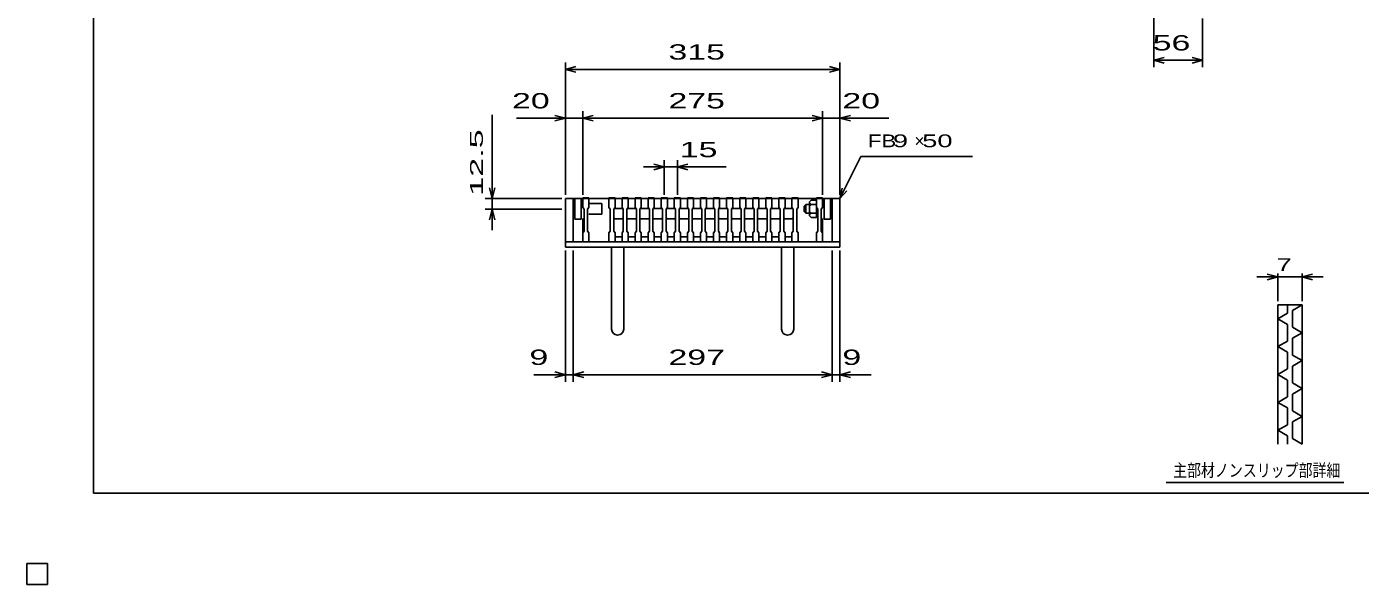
# Model space of a CAD drawing. Units: millimetres, scale not verified. Extents: x -1456 to 1389, y -1026 to 839.
# Drawn here: x -1456 to 74, y -1026 to -386 of the extents above; entities that cross this region are included whole.
import ezdxf
from ezdxf.enums import TextEntityAlignment as Align

# ---------------------------------------------------------------- set-up
doc = ezdxf.new("R2010")
doc.units = ezdxf.units.MM
doc.header["$LTSCALE"] = 8
for name, color, linetype, lineweight in [('0_2', 150, 'Continuous', 25), ('16', 3, 'Continuous', 25), ('19', 6, 'Continuous', 25), ('22', 4, 'Continuous', 25), ('32', 4, 'Continuous', 25)]:
    doc.layers.add(name, color=color, linetype=linetype, lineweight=lineweight)
doc.styles.add('ベクトル', font='')
doc.styles.get('ベクトル').set_extended_font_data('ベクトル')

msp = doc.modelspace()

# ---------------------------------------------------------------- linework, layer by layer
at = {"layer": '0_2'}
for p, q in [((-1379.2, -921.2), (-1379.2, 838.8)), ((1388.8, -921.2), (-1379.2, -921.2))]:
    msp.add_line(p, q, dxfattribs=at)
at = {"layer": '16'}
for p, q in [((-818, -583), (-818, -582.3)), ((-818, -582.3), (-811, -582.3)), ((-818, -583), (-818, -593.5)), ((-811, -583), (-818, -583)), ((-818, -583), (-818, -594)), ((-818, -583), (-543, -583)), ((-818, -593.5), (-816.5, -595.5)), ((-816.5, -595.5), (-816.5, -620.5)), ((-812.5, -595.5), (-811, -593.5)), ((-812.5, -620.5), (-812.5, -595.5)), ((-811, -582.3), (-811, -583)), ((-811, -593.5), (-811, -583)), ((-811, -583), (-788, -583)), ((-788, -583), (-788, -582.3)), ((-788, -582.3), (-781, -582.3)), ((-788, -583), (-788, -593.5)), ((-781, -583), (-788, -583)), ((-788, -593.5), (-786.5, -595.5)), ((-786.5, -595.5), (-786.5, -620.5)), ((-782.5, -595.5), (-781, -593.5)), ((-782.5, -595.5), (-781.5, -594.5)), ((-782.5, -620.5), (-782.5, -595.5)), ((-781.5, -594.5), (-772.5, -594.5)), ((-781, -582.3), (-781, -583)), ((-781, -593.5), (-781, -583)), ((-773, -583), (-773, -582.3)), ((-773, -582.3), (-766, -582.3)), ((-773, -583), (-773, -593.5)), ((-766, -583), (-773, -583)), ((-773, -593.5), (-771.5, -595.5)), ((-772.5, -594.5), (-771.5, -595.5)), ((-771.5, -595.5), (-771.5, -620.5)), ((-767.5, -595.5), (-766, -593.5)), ((-767.5, -595.5), (-766.5, -594.5)), ((-767.5, -620.5), (-767.5, -595.5)), ((-766.5, -594.5), (-757.5, -594.5)), ((-766, -582.3), (-766, -583)), ((-766, -593.5), (-766, -583)), ((-758, -583), (-758, -582.3)), ((-758, -582.3), (-751, -582.3)), ((-758, -583), (-758, -593.5)), ((-751, -583), (-758, -583)), ((-758, -593.5), (-756.5, -595.5)), ((-757.5, -594.5), (-756.5, -595.5)), ((-756.5, -595.5), (-756.5, -620.5)), ((-752.5, -595.5), (-751, -593.5)), ((-752.5, -595.5), (-751.5, -594.5)), ((-752.5, -620.5), (-752.5, -595.5)), ((-751.5, -594.5), (-742.5, -594.5)), ((-751, -582.3), (-751, -583)), ((-751, -593.5), (-751, -583)), ((-743, -583), (-743, -582.3)), ((-743, -582.3), (-736, -582.3)), ((-743, -583), (-743, -593.5)), ((-736, -583), (-743, -583)), ((-743, -593.5), (-741.5, -595.5)), ((-742.5, -594.5), (-741.5, -595.5)), ((-741.5, -595.5), (-741.5, -620.5)), ((-737.5, -595.5), (-736, -593.5)), ((-737.5, -595.5), (-736.5, -594.5)), ((-737.5, -620.5), (-737.5, -595.5)), ((-736.5, -594.5), (-727.5, -594.5)), ((-736, -582.3), (-736, -583)), ((-736, -593.5), (-736, -583)), ((-728, -583), (-728, -582.3)), ((-728, -582.3), (-721, -582.3)), ((-728, -583), (-728, -593.5)), ((-721, -583), (-728, -583)), ((-728, -593.5), (-726.5, -595.5)), ((-727.5, -594.5), (-726.5, -595.5)), ((-726.5, -595.5), (-726.5, -620.5)), ((-722.5, -595.5), (-721, -593.5)), ((-722.5, -595.5), (-721.5, -594.5)), ((-722.5, -620.5), (-722.5, -595.5)), ((-721.5, -594.5), (-712.5, -594.5)), ((-721, -582.3), (-721, -583)), ((-721, -593.5), (-721, -583)), ((-713, -583), (-713, -582.3)), ((-713, -582.3), (-706, -582.3)), ((-713, -583), (-713, -593.5)), ((-706, -583), (-713, -583)), ((-713, -593.5), (-711.5, -595.5)), ((-712.5, -594.5), (-711.5, -595.5)), ((-711.5, -595.5), (-711.5, -620.5)), ((-707.5, -595.5), (-706, -593.5)), ((-707.5, -595.5), (-706.5, -594.5)), ((-707.5, -620.5), (-707.5, -595.5)), ((-706.5, -594.5), (-697.5, -594.5)), ((-706, -582.3), (-706, -583)), ((-706, -593.5), (-706, -583)), ((-698, -583), (-698, -582.3)), ((-698, -582.3), (-691, -582.3)), ((-698, -583), (-698, -593.5)), ((-691, -583), (-698, -583)), ((-698, -593.5), (-696.5, -595.5)), ((-697.5, -594.5), (-696.5, -595.5)), ((-696.5, -595.5), (-696.5, -620.5)), ((-692.5, -595.5), (-691, -593.5)), ((-692.5, -595.5), (-691.5, -594.5)), ((-692.5, -620.5), (-692.5, -595.5)), ((-691.5, -594.5), (-682.5, -594.5)), ((-691, -582.3), (-691, -583)), ((-691, -593.5), (-691, -583)), ((-683, -583), (-683, -582.3)), ((-683, -582.3), (-676, -582.3)), ((-683, -583), (-683, -593.5)), ((-676, -583), (-683, -583)), ((-683, -593.5), (-681.5, -595.5)), ((-682.5, -594.5), (-681.5, -595.5)), ((-681.5, -595.5), (-681.5, -620.5)), ((-677.5, -595.5), (-676, -593.5)), ((-677.5, -595.5), (-676.5, -594.5)), ((-677.5, -620.5), (-677.5, -595.5)), ((-676.5, -594.5), (-667.5, -594.5)), ((-676, -582.3), (-676, -583)), ((-676, -593.5), (-676, -583)), ((-668, -583), (-668, -582.3)), ((-668, -582.3), (-661, -582.3)), ((-668, -583), (-668, -593.5)), ((-661, -583), (-668, -583)), ((-668, -593.5), (-666.5, -595.5)), ((-667.5, -594.5), (-666.5, -595.5)), ((-666.5, -595.5), (-666.5, -620.5)), ((-662.5, -595.5), (-661, -593.5)), ((-662.5, -595.5), (-661.5, -594.5)), ((-662.5, -620.5), (-662.5, -595.5)), ((-661.5, -594.5), (-652.5, -594.5)), ((-661, -582.3), (-661, -583)), ((-661, -593.5), (-661, -583)), ((-653, -583), (-653, -582.3)), ((-653, -582.3), (-646, -582.3)), ((-653, -583), (-653, -593.5)), ((-646, -583), (-653, -583)), ((-653, -593.5), (-651.5, -595.5)), ((-652.5, -594.5), (-651.5, -595.5)), ((-651.5, -595.5), (-651.5, -620.5)), ((-647.5, -595.5), (-646, -593.5)), ((-647.5, -595.5), (-646.5, -594.5)), ((-647.5, -620.5), (-647.5, -595.5)), ((-646.5, -594.5), (-637.5, -594.5)), ((-646, -582.3), (-646, -583)), ((-646, -593.5), (-646, -583)), ((-638, -583), (-638, -582.3)), ((-638, -582.3), (-631, -582.3)), ((-638, -583), (-638, -593.5)), ((-631, -583), (-638, -583)), ((-638, -593.5), (-636.5, -595.5)), ((-637.5, -594.5), (-636.5, -595.5)), ((-636.5, -595.5), (-636.5, -620.5)), ((-632.5, -595.5), (-631, -593.5)), ((-632.5, -595.5), (-631.5, -594.5)), ((-632.5, -620.5), (-632.5, -595.5)), ((-631.5, -594.5), (-622.5, -594.5)), ((-631, -582.3), (-631, -583)), ((-631, -593.5), (-631, -583)), ((-623, -583), (-623, -582.3)), ((-623, -582.3), (-616, -582.3)), ((-623, -583), (-623, -593.5)), ((-616, -583), (-623, -583)), ((-623, -593.5), (-621.5, -595.5)), ((-622.5, -594.5), (-621.5, -595.5)), ((-621.5, -595.5), (-621.5, -620.5)), ((-617.5, -595.5), (-616, -593.5)), ((-617.5, -595.5), (-616.5, -594.5)), ((-617.5, -620.5), (-617.5, -595.5)), ((-616.5, -594.5), (-607.5, -594.5)), ((-616, -582.3), (-616, -583)), ((-616, -593.5), (-616, -583)), ((-608, -583), (-608, -582.3)), ((-608, -582.3), (-601, -582.3)), ((-608, -583), (-608, -593.5)), ((-601, -583), (-608, -583)), ((-608, -593.5), (-606.5, -595.5)), ((-607.5, -594.5), (-606.5, -595.5)), ((-606.5, -595.5), (-606.5, -620.5)), ((-602.5, -595.5), (-601, -593.5)), ((-602.5, -595.5), (-601.5, -594.5)), ((-602.5, -620.5), (-602.5, -595.5)), ((-601.5, -594.5), (-592.5, -594.5)), ((-601, -582.3), (-601, -583)), ((-601, -593.5), (-601, -583)), ((-593, -583), (-593, -582.3)), ((-593, -582.3), (-586, -582.3)), ((-593, -583), (-593, -593.5)), ((-586, -583), (-593, -583)), ((-593, -593.5), (-591.5, -595.5)), ((-592.5, -594.5), (-591.5, -595.5)), ((-591.5, -595.5), (-591.5, -620.5)), ((-587.5, -595.5), (-586, -593.5)), ((-587.5, -595.5), (-586.5, -594.5)), ((-587.5, -620.5), (-587.5, -595.5)), ((-586.5, -594.5), (-577.5, -594.5)), ((-586, -582.3), (-586, -583)), ((-586, -593.5), (-586, -583)), ((-578, -583), (-578, -582.3)), ((-578, -582.3), (-571, -582.3)), ((-578, -583), (-578, -593.5)), ((-571, -583), (-578, -583)), ((-578, -593.5), (-576.5, -595.5)), ((-577.5, -594.5), (-576.5, -595.5)), ((-576.5, -595.5), (-576.5, -620.5)), ((-572.5, -595.5), (-571, -593.5)), ((-572.5, -620.5), (-572.5, -595.5)), ((-571, -582.3), (-571, -583)), ((-571, -593.5), (-571, -583)), ((-571, -583), (-550, -583)), ((-550, -583), (-550, -582.3)), ((-550, -582.3), (-543, -582.3)), ((-550, -583), (-550, -593.5)), ((-543, -583), (-550, -583)), ((-550, -593.5), (-548.5, -595.5)), ((-548.5, -595.5), (-548.5, -620.5)), ((-544.5, -595.5), (-543, -593.5)), ((-544.5, -620.5), (-544.5, -595.5)), ((-543, -582.3), (-543, -583)), ((-543, -593.5), (-543, -583)), ((-543, -594), (-543, -583)), ((-818, -606), (-818, -627)), ((-781.5, -606.5), (-782.5, -605.5)), ((-781.5, -606.5), (-772.5, -606.5)), ((-772.5, -606.5), (-771.5, -605.5)), ((-766.5, -606.5), (-767.5, -605.5)), ((-766.5, -606.5), (-757.5, -606.5)), ((-757.5, -606.5), (-756.5, -605.5)), ((-751.5, -606.5), (-752.5, -605.5)), ((-751.5, -606.5), (-742.5, -606.5)), ((-742.5, -606.5), (-741.5, -605.5)), ((-736.5, -606.5), (-737.5, -605.5)), ((-736.5, -606.5), (-727.5, -606.5)), ((-727.5, -606.5), (-726.5, -605.5)), ((-721.5, -606.5), (-722.5, -605.5)), ((-721.5, -606.5), (-712.5, -606.5)), ((-712.5, -606.5), (-711.5, -605.5)), ((-706.5, -606.5), (-707.5, -605.5)), ((-706.5, -606.5), (-697.5, -606.5)), ((-697.5, -606.5), (-696.5, -605.5)), ((-691.5, -606.5), (-692.5, -605.5)), ((-691.5, -606.5), (-682.5, -606.5)), ((-682.5, -606.5), (-681.5, -605.5)), ((-676.5, -606.5), (-677.5, -605.5)), ((-676.5, -606.5), (-667.5, -606.5)), ((-667.5, -606.5), (-666.5, -605.5)), ((-661.5, -606.5), (-662.5, -605.5)), ((-661.5, -606.5), (-652.5, -606.5)), ((-652.5, -606.5), (-651.5, -605.5)), ((-646.5, -606.5), (-647.5, -605.5)), ((-646.5, -606.5), (-637.5, -606.5)), ((-637.5, -606.5), (-636.5, -605.5)), ((-631.5, -606.5), (-632.5, -605.5)), ((-631.5, -606.5), (-622.5, -606.5)), ((-622.5, -606.5), (-621.5, -605.5)), ((-616.5, -606.5), (-617.5, -605.5)), ((-616.5, -606.5), (-607.5, -606.5)), ((-607.5, -606.5), (-606.5, -605.5)), ((-601.5, -606.5), (-602.5, -605.5)), ((-601.5, -606.5), (-592.5, -606.5)), ((-592.5, -606.5), (-591.5, -605.5)), ((-586.5, -606.5), (-587.5, -605.5)), ((-586.5, -606.5), (-577.5, -606.5)), ((-577.5, -606.5), (-576.5, -605.5)), ((-543, -627), (-543, -606)), ((-816.5, -620.5), (-818, -622.5)), ((-818, -622.5), (-818, -633)), ((-811, -622.5), (-812.5, -620.5)), ((-811, -633), (-811, -622.5)), ((-786.5, -620.5), (-788, -622.5)), ((-788, -622.5), (-788, -633)), ((-781, -622.5), (-782.5, -620.5)), ((-781, -633), (-781, -622.5)), ((-781, -627), (-773, -627)), ((-771.5, -620.5), (-773, -622.5)), ((-773, -622.5), (-773, -633)), ((-766, -622.5), (-767.5, -620.5)), ((-766, -633), (-766, -622.5)), ((-766, -627), (-758, -627)), ((-756.5, -620.5), (-758, -622.5)), ((-758, -622.5), (-758, -633)), ((-751, -622.5), (-752.5, -620.5)), ((-751, -633), (-751, -622.5)), ((-751, -627), (-743, -627)), ((-741.5, -620.5), (-743, -622.5)), ((-743, -622.5), (-743, -633)), ((-736, -622.5), (-737.5, -620.5)), ((-736, -633), (-736, -622.5)), ((-736, -627), (-728, -627)), ((-726.5, -620.5), (-728, -622.5)), ((-728, -622.5), (-728, -633)), ((-721, -622.5), (-722.5, -620.5)), ((-721, -633), (-721, -622.5)), ((-721, -627), (-713, -627)), ((-711.5, -620.5), (-713, -622.5)), ((-713, -622.5), (-713, -633)), ((-706, -622.5), (-707.5, -620.5)), ((-706, -633), (-706, -622.5)), ((-706, -627), (-698, -627)), ((-696.5, -620.5), (-698, -622.5)), ((-698, -622.5), (-698, -633)), ((-691, -622.5), (-692.5, -620.5)), ((-691, -633), (-691, -622.5)), ((-691, -627), (-683, -627)), ((-681.5, -620.5), (-683, -622.5)), ((-683, -622.5), (-683, -633)), ((-676, -622.5), (-677.5, -620.5)), ((-676, -633), (-676, -622.5)), ((-676, -627), (-668, -627)), ((-666.5, -620.5), (-668, -622.5)), ((-668, -622.5), (-668, -633)), ((-661, -622.5), (-662.5, -620.5)), ((-661, -633), (-661, -622.5)), ((-661, -627), (-653, -627)), ((-651.5, -620.5), (-653, -622.5)), ((-653, -622.5), (-653, -633)), ((-646, -622.5), (-647.5, -620.5)), ((-646, -633), (-646, -622.5)), ((-646, -627), (-638, -627)), ((-636.5, -620.5), (-638, -622.5)), ((-638, -622.5), (-638, -633)), ((-631, -622.5), (-632.5, -620.5)), ((-631, -633), (-631, -622.5)), ((-631, -627), (-623, -627)), ((-621.5, -620.5), (-623, -622.5)), ((-623, -622.5), (-623, -633)), ((-616, -622.5), (-617.5, -620.5)), ((-616, -633), (-616, -622.5)), ((-616, -627), (-608, -627)), ((-606.5, -620.5), (-608, -622.5)), ((-608, -622.5), (-608, -633)), ((-601, -622.5), (-602.5, -620.5)), ((-601, -633), (-601, -622.5)), ((-601, -627), (-593, -627)), ((-591.5, -620.5), (-593, -622.5)), ((-593, -622.5), (-593, -633)), ((-586, -622.5), (-587.5, -620.5)), ((-586, -633), (-586, -622.5)), ((-586, -627), (-578, -627)), ((-576.5, -620.5), (-578, -622.5)), ((-578, -622.5), (-578, -633)), ((-571, -622.5), (-572.5, -620.5)), ((-571, -633), (-571, -622.5)), ((-548.5, -620.5), (-550, -622.5)), ((-550, -622.5), (-550, -633)), ((-543, -622.5), (-544.5, -620.5)), ((-543, -633), (-543, -622.5)), ((-818, -633), (-811, -633)), ((-788, -633), (-781, -633)), ((-773, -633), (-766, -633)), ((-758, -633), (-751, -633)), ((-743, -633), (-736, -633)), ((-728, -633), (-721, -633)), ((-713, -633), (-706, -633)), ((-698, -633), (-691, -633)), ((-683, -633), (-676, -633)), ((-668, -633), (-661, -633)), ((-653, -633), (-646, -633)), ((-638, -633), (-631, -633)), ((-623, -633), (-616, -633)), ((-608, -633), (-601, -633)), ((-593, -633), (-586, -633)), ((-578, -633), (-571, -633)), ((-550, -633), (-543, -633)), ((-1432, -1002), (-1456, -1002)), ((-1456, -1002), (-1456, -1026)), ((-1432, -1002), (-1456, -1002)), ((-1456, -1002), (-1456, -1026)), ((-1432, -1002), (-1456, -1002)), ((-1456, -1002), (-1456, -1026)), ((-1432, -1002), (-1456, -1002)), ((-1456, -1002), (-1456, -1026)), ((-1432, -1002), (-1456, -1002)), ((-1456, -1002), (-1456, -1026)), ((-1432, -1026), (-1432, -1002)), ((-1432, -1026), (-1432, -1002)), ((-1432, -1026), (-1432, -1002)), ((-1432, -1026), (-1432, -1002)), ((-1432, -1026), (-1432, -1002)), ((-1456, -1026), (-1432, -1026)), ((-1456, -1026), (-1432, -1026)), ((-1456, -1026), (-1432, -1026)), ((-1456, -1026), (-1432, -1026)), ((-1456, -1026), (-1432, -1026))]:
    msp.add_line(p, q, dxfattribs=at)
at = {"layer": '19'}
for p, q in [((-818, -583), (-838, -583)), ((-838, -583), (-838, -639)), ((-829, -633), (-829, -583)), ((-829, -589), (-827, -589)), ((-827, -583), (-820, -583)), ((-827, -607), (-827, -583)), ((-820, -607), (-820, -583)), ((-811, -589), (-796, -589)), ((-796, -601), (-796, -589)), ((-564, -592), (-562, -590)), ((-564, -598), (-564, -592)), ((-562, -590), (-558, -590)), ((-562, -600), (-562, -590)), ((-558, -587), (-556, -585)), ((-558, -603), (-558, -587)), ((-558, -588), (-556, -590)), ((-558, -592), (-556, -590)), ((-556, -585), (-550, -585)), ((-556, -590), (-550, -590)), ((-550, -605), (-550, -585)), ((-523, -583), (-543, -583)), ((-541, -583), (-534, -583)), ((-541, -607), (-541, -583)), ((-534, -607), (-534, -583)), ((-534, -589), (-532, -589)), ((-532, -583), (-532, -633)), ((-523, -639), (-523, -583)), ((-829, -601), (-827, -601)), ((-827, -607), (-820, -607)), ((-811, -601), (-796, -601)), ((-564, -598), (-562, -600)), ((-562, -600), (-558, -600)), ((-558, -598), (-556, -600)), ((-558, -602), (-556, -600)), ((-558, -603), (-556, -605)), ((-556, -600), (-550, -600)), ((-556, -605), (-550, -605)), ((-541, -607), (-534, -607)), ((-534, -601), (-532, -601)), ((-829, -633), (-838, -633)), ((-838, -639), (-523, -639)), ((-532, -633), (-829, -633)), ((-785, -733), (-785, -639)), ((-771, -733), (-771, -639)), ((-590, -733), (-590, -639)), ((-576, -733), (-576, -639)), ((-532, -633), (-523, -633))]:
    msp.add_line(p, q, dxfattribs=at)
for centre in [(-778, -733), (-583, -733)]:
    msp.add_arc(centre, 7, 180, 0, dxfattribs=at)
at = {"layer": '22'}
for p, q in [((-163, -432.5), (-163, -248.5)), ((-107, -432.5), (-107, -376.5)), ((-838, -579), (-838, -427)), ((-523, -579), (-523, -427)), ((-163, -424.5), (-151, -421.3)), ((-151, -427.7), (-163, -424.5)), ((-163, -424.5), (-107, -424.5)), ((-107, -424.5), (-119, -421.3)), ((-119, -427.7), (-107, -424.5)), ((-838, -435), (-826, -431.8)), ((-826, -438.2), (-838, -435)), ((-838, -435), (-523, -435)), ((-523, -435), (-535, -431.8)), ((-535, -438.2), (-523, -435)), ((-922, -583), (-922, -487)), ((-838, -491), (-850, -487.8)), ((-838, -579), (-838, -483)), ((-818, -579), (-818, -483)), ((-818, -491), (-806, -487.8)), ((-543, -491), (-555, -487.8)), ((-543, -579), (-543, -483)), ((-523, -579), (-523, -483)), ((-523, -491), (-511, -487.8)), ((-894, -491), (-838, -491)), ((-850, -494.2), (-838, -491)), ((-838, -491), (-818, -491)), ((-806, -494.2), (-818, -491)), ((-818, -491), (-543, -491)), ((-555, -494.2), (-543, -491)), ((-543, -491), (-523, -491)), ((-511, -494.2), (-523, -491)), ((-523, -491), (-467, -491)), ((-523, -583), (-499, -535)), ((-499, -535), (-371, -535)), ((-724.5, -547), (-748.5, -547)), ((-724.5, -547), (-736.5, -543.8)), ((-736.5, -550.2), (-724.5, -547)), ((-724.5, -579), (-724.5, -539)), ((-724.5, -547), (-709.5, -547)), ((-709.5, -539), (-709.5, -579)), ((-709.5, -547), (-697.5, -543.8)), ((-697.5, -550.2), (-709.5, -547)), ((-709.5, -547), (-653.5, -547)), ((-922, -583), (-925.2, -571)), ((-922, -583), (-918.8, -571)), ((-523, -583), (-520.6, -571.3)), ((-523, -583), (-515, -574.2)), ((-930, -583), (-842, -583)), ((-930, -595.5), (-842, -595.5)), ((-925.2, -607.5), (-922, -595.5)), ((-922, -595.5), (-922, -583)), ((-918.8, -607.5), (-922, -595.5)), ((-922, -619.5), (-922, -595.5)), ((-838, -793.4), (-838, -643)), ((-829, -793.4), (-829, -643)), ((-532, -793.4), (-532, -643)), ((-523, -793.4), (-523, -643)), ((-874, -785.4), (-838, -785.4)), ((-838, -785.4), (-850, -782.2)), ((-850, -788.6), (-838, -785.4)), ((-838, -785.4), (-829, -785.4)), ((-829, -785.4), (-817, -782.2)), ((-817, -788.6), (-829, -785.4)), ((-829, -785.4), (-532, -785.4)), ((-532, -785.4), (-544, -782.2)), ((-544, -788.6), (-532, -785.4)), ((-532, -785.4), (-523, -785.4)), ((-523, -785.4), (-511, -782.2)), ((-511, -788.6), (-523, -785.4)), ((-523, -785.4), (-487, -785.4))]:
    msp.add_line(p, q, dxfattribs=at)
at = {"layer": '22', "color": 2}
for p, q in [((-1432, -1002), (-1456, -1002)), ((-1456, -1002), (-1456, -1026)), ((-1432, -1002), (-1456, -1002)), ((-1456, -1002), (-1456, -1026)), ((-1432, -1002), (-1456, -1002)), ((-1456, -1002), (-1456, -1026)), ((-1432, -1026), (-1432, -1002)), ((-1432, -1026), (-1432, -1002)), ((-1432, -1026), (-1432, -1002)), ((-1456, -1026), (-1432, -1026)), ((-1456, -1026), (-1432, -1026)), ((-1456, -1026), (-1432, -1026))]:
    msp.add_line(p, q, dxfattribs=at)
at = {"layer": '32'}
for p, q in [((-20.8, -673.2), (-44.8, -673.2)), ((-20.8, -673.2), (-32.8, -670)), ((-32.8, -676.4), (-20.8, -673.2)), ((-20.8, -701.2), (-20.8, -669.2)), ((-20.8, -673.2), (7.2, -673.2)), ((7.2, -669.2), (7.2, -701.2)), ((7.2, -673.2), (19.2, -670)), ((19.2, -676.4), (7.2, -673.2)), ((7.2, -673.2), (31.2, -673.2)), ((-20.8, -705.2), (7.2, -705.2)), ((-20.8, -865.2), (-20.8, -705.2)), ((-9.6, -714.8), (-20.8, -721.2)), ((-9.6, -705.2), (-9.6, -714.8)), ((7.2, -705.2), (-4, -711.6)), ((-4, -711.6), (-4, -730.8)), ((7.2, -705.2), (7.2, -865.2)), ((-20.8, -721.2), (-9.6, -727.6)), ((-9.6, -727.6), (-9.6, -746.8)), ((-4, -730.8), (7.2, -737.2)), ((-9.6, -746.8), (-20.8, -753.2)), ((7.2, -737.2), (-4, -743.6)), ((-4, -743.6), (-4, -762.8)), ((-20.8, -753.2), (-9.6, -759.6)), ((-9.6, -759.6), (-9.6, -778.8)), ((-4, -762.8), (7.2, -769.2)), ((-9.6, -778.8), (-20.8, -785.2)), ((7.2, -769.2), (-4, -775.6)), ((-4, -775.6), (-4, -794.8)), ((-20.8, -785.2), (-9.6, -791.6)), ((-9.6, -791.6), (-9.6, -810.8)), ((-4, -794.8), (7.2, -801.2)), ((-9.6, -810.8), (-20.8, -817.2)), ((7.2, -801.2), (-4, -807.6)), ((-4, -807.6), (-4, -826.8)), ((-20.8, -817.2), (-9.6, -823.6)), ((-9.6, -823.6), (-9.6, -842.8)), ((-4, -826.8), (7.2, -833.2)), ((7.2, -833.2), (-4, -839.6)), ((-4, -839.6), (-4, -858.8)), ((-9.6, -842.8), (-20.8, -849.2)), ((-20.8, -849.2), (-9.6, -855.6)), ((-9.6, -855.6), (-9.6, -865.2)), ((-4, -858.8), (7.2, -865.2)), ((55.2, -909.2), (-148.8, -909.2))]:
    msp.add_line(p, q, dxfattribs=at)

# ---------------------------------------------------------------- texts
at = {"layer": '22', "color": 2, "style": 'ベクトル'}
for s, height, width, p in [(' 56 ', 17.6, 1.65, (-175, -404.5)), (' 315 ', 17.6, 1.65, (-730.5, -415)), (' 20 ', 17.6, 1.65, (-910, -471)), (' 275 ', 17.6, 1.65, (-730.5, -471)), (' 20 ', 17.6, 1.65, (-531, -471)), (' 15 ', 17.6, 1.65, (-717.5, -527)), ('FB', 14.66, 1.3, (-491, -517)), (' 9 ', 14.66, 1.6, (-471, -517)), (' 50 ', 14.66, 1.6, (-437.4, -517)), (' 9 ', 17.6, 1.65, (-890, -765.4)), (' 297 ', 17.6, 1.65, (-730.5, -765.4)), (' 9 ', 17.6, 1.65, (-531, -765.4))]:
    msp.add_text(s, height=height, dxfattribs=dict(at, width=width)).set_placement(p, align=Align.MIDDLE_LEFT)
at = {"layer": '22', "color": 2, "style": 'ベクトル', "width": 2}
msp.add_text(' 12.5 ', height=14.66, rotation=90, dxfattribs=at).set_placement((-940, -591), align=Align.MIDDLE_LEFT)
at = {"layer": '22', "color": 2, "style": 'ベクトル'}
msp.add_text('×', height=14.7, dxfattribs=at).set_placement((-437.4, -517), align=Align.MIDDLE_LEFT)
at = {"layer": '32', "color": 2, "style": 'ベクトル'}
for s, width, p in [(' 7 ', 1.6, (-30.8, -659.2)), ('主部材ノンスリップ部詳細', 0.8, (-140.8, -895.2))]:
    msp.add_text(s, height=14.66, dxfattribs=dict(at, width=width)).set_placement(p, align=Align.MIDDLE_LEFT)

doc.saveas('drawing.dxf')
